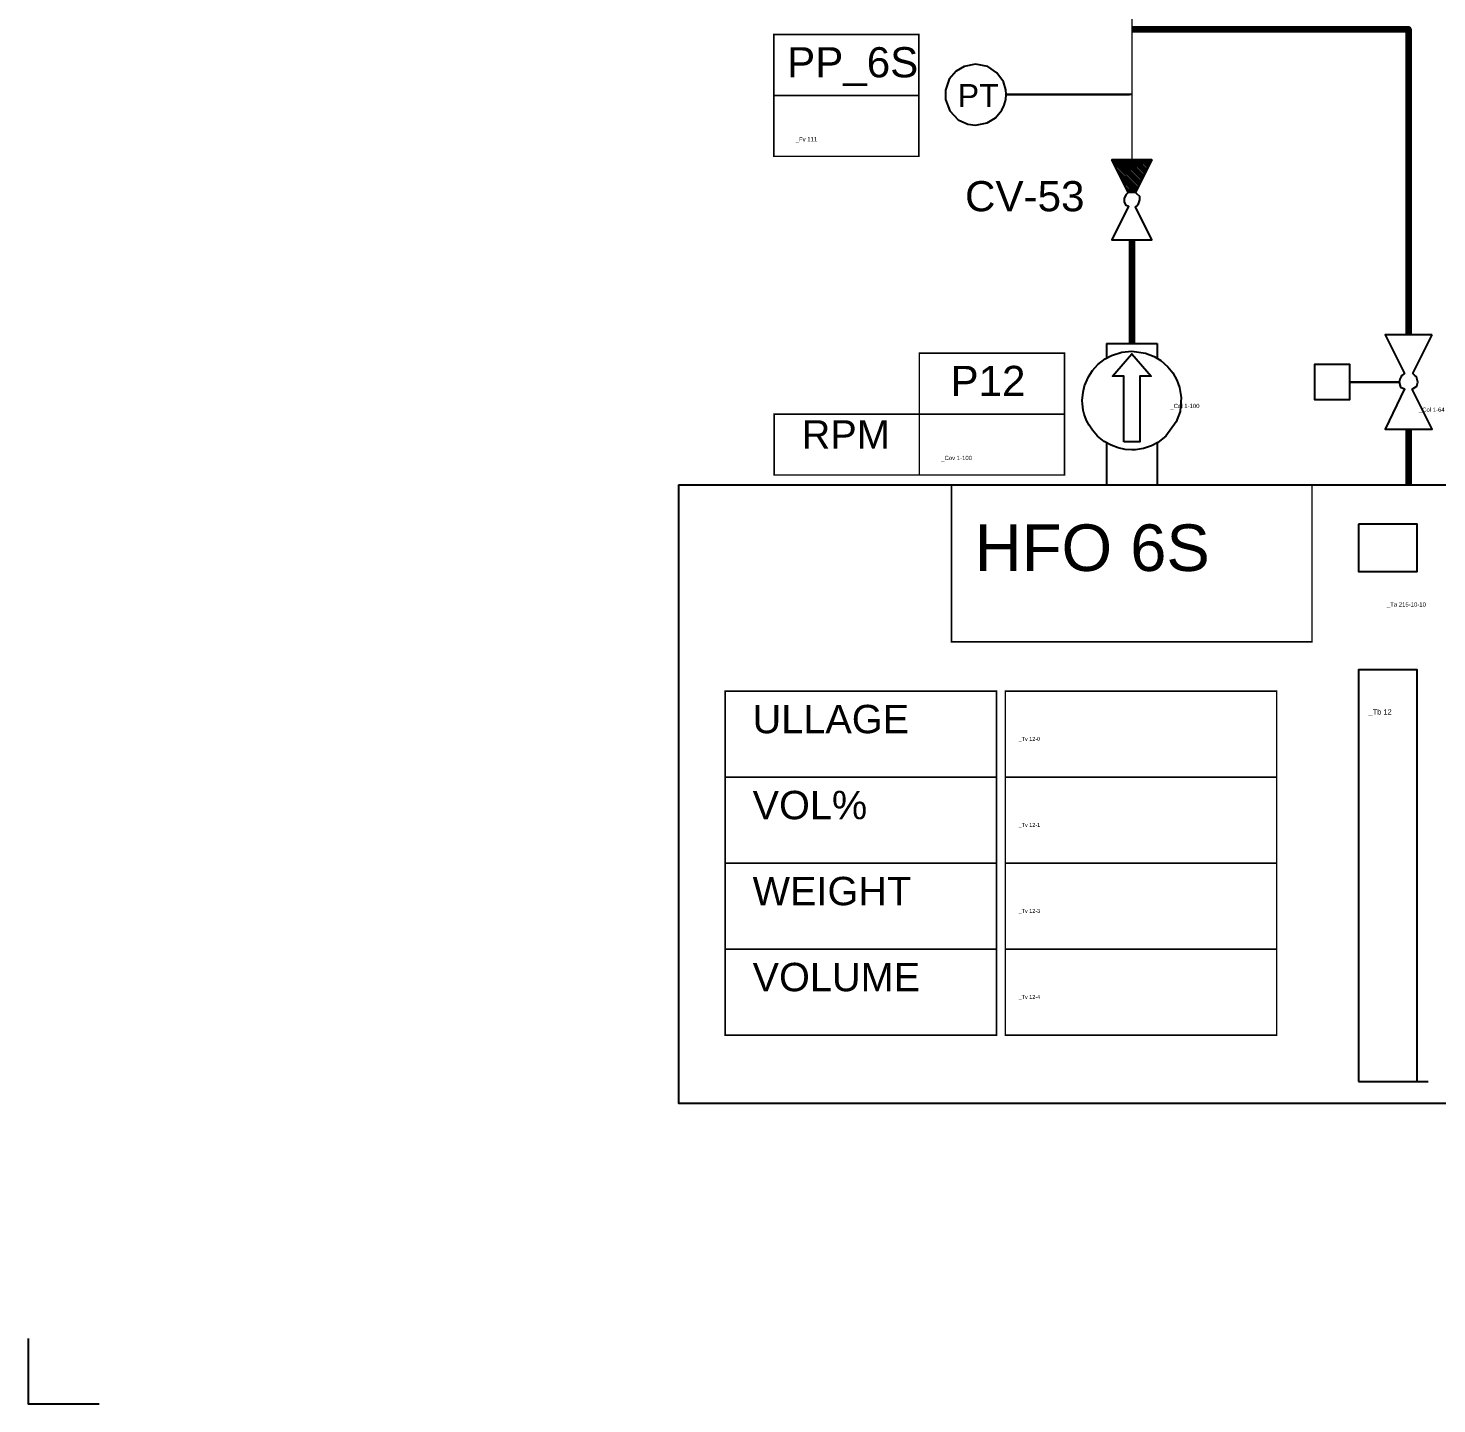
# Model space of a CAD drawing. Header units: millimetres. Extents: x 3560 to 26675, y 33959 to 46412.
# Drawn here: x 3560 to 7529, y 33959 to 37836 of the extents above; entities that cross this region are included whole.
import ezdxf
from ezdxf.enums import TextEntityAlignment as Align

# ---------------------------------------------------------------- set-up
doc = ezdxf.new("R2010")
doc.units = ezdxf.units.MM
for name, color, linetype in [('Ballast', 80, 'Continuous'), ('Bar graph', 200, 'Continuous'), ('Control valve', 11, 'Continuous'), ('Free values', 80, 'Continuous'), ('Graph', 100, 'Continuous'), ('level alarm', 255, 'Continuous'), ('Object fields', 21, 'Continuous'), ('Objects not controlled', 40, 'Continuous'), ('Pumps', 130, 'Continuous'), ('TEKST', 7, 'Continuous')]:
    doc.layers.add(name, color=color, linetype=linetype)
doc.layers.add('HFO lines', color=13, linetype='Continuous', lineweight=100)
doc.layers.add('Overfill Alarm', color=1, linetype='Continuous', lineweight=25, plot=False)
doc.layers.add('Pressure transmitters', color=30, linetype='Continuous', lineweight=25, plot=False)
doc.styles.add('Arial', font='arial.ttf', dxfattribs={"height": 50})
doc.styles.get("Standard").update_dxf_attribs({"font": 'ARIAL.TTF'})

msp = doc.modelspace()

# ---------------------------------------------------------------- hatches: boundary and pattern name
at = {"layer": 'Objects not controlled'}
h = msp.add_hatch(dxfattribs=at)
h.set_pattern_fill('ANSI31', color=256, scale=36.0525, angle=-270)
h.set_pattern_definition([(135, (3435.847, 26106.704), (-3.1866209, -3.1866209), [])])
h.paths.add_polyline_path([(6613, 37464.8), (6659.2, 37372.4), (6679.3, 37372.4), (6725.5, 37464.8)])

# ---------------------------------------------------------------- linework, layer by layer
at = {"layer": 'Bar graph'}
msp.add_lwpolyline([(7473.3, 34867.3), (7504.5, 34867.3)], dxfattribs=at)
at = {"layer": 'Control valve'}
msp.add_lwpolyline([(7515.3, 36971.3), (7382.8, 36971.3), (7437.2, 36862.5), (7429.7, 36856.9), (7426.8, 36852.8), (7424.2, 36846.9), (7422.5, 36838.8), (7283.4, 36838.8), (7283.4, 36888.5), (7184.1, 36888.5), (7184.1, 36789.1), (7283.4, 36789.1), (7283.4, 36838.8), (7422.5, 36838.8), (7426.6, 36824.6), (7437.7, 36819.1), (7382.8, 36706.3), (7515.3, 36706.3), (7459.1, 36818.5), (7472.7, 36826.9), (7475.5, 36838.8), (7471.2, 36853.3), (7466, 36857.9), (7460.9, 36862.5)], close=True, dxfattribs=at)
at = {"layer": 'Defpoints'}
msp.add_lwpolyline([(3559.7, 34143.4), (3559.7, 33959.4), (3760.1, 33959.4)], dxfattribs=at)
at = {"layer": 'Graph'}
msp.add_lwpolyline([(7308.4, 34867.2), (7473.3, 34867.2), (7473.3, 36028.1), (7308.4, 36028.1)], close=True, dxfattribs=at)
at = {"layer": 'HFO lines', "linetype": 'Continuous', "lineweight": 20}
msp.add_lwpolyline([(6669.3, 38338.2), (6669.3, 37464.8), (6669.3, 37464.8)], dxfattribs=at)
at = {"layer": 'HFO lines'}
for points in [[(6669.3, 37833.3), (7449, 37833.3), (7449, 36971.3)], [(6669.3, 37239.8), (6669.3, 36947.3)], [(7449, 36706.3), (7449, 36548.6)]]:
    msp.add_lwpolyline(points, dxfattribs=at)
at = {"layer": 'Object fields', "const_width": 4.38}
for points in [[(6069.5, 37818), (5660.5, 37818), (5660.5, 37646.3), (6069.5, 37646.3), (6069.5, 37818)], [(6069.5, 37646.3), (5660.5, 37646.3), (5660.5, 37474.7), (6069.5, 37474.7), (6069.5, 37646.3)], [(6479.5, 36920), (6070.5, 36920), (6070.5, 36748.3), (6479.5, 36748.3), (6479.5, 36920)], [(6070.5, 36748.3), (5661.4, 36748.3), (5661.4, 36576.7), (6070.5, 36576.7), (6070.5, 36748.3)], [(6479.5, 36748.3), (6070.5, 36748.3), (6070.5, 36576.7), (6479.5, 36576.7), (6479.5, 36748.3)], [(7177.1, 36548.6), (6161.5, 36548.6), (6161.5, 36106.9), (7177.1, 36106.9), (7177.1, 36548.6)], [(6287.9, 35967.7), (5523.3, 35967.7), (5523.3, 35725.3), (6287.9, 35725.3), (6287.9, 35967.7)], [(7077.5, 35967.7), (6312.8, 35967.7), (6312.8, 35725.3), (7077.5, 35725.3), (7077.5, 35967.7)], [(6287.9, 35725.3), (5523.3, 35725.3), (5523.3, 35482.9), (6287.9, 35482.9), (6287.9, 35725.3)], [(7077.5, 35725.3), (6312.8, 35725.3), (6312.8, 35482.9), (7077.5, 35482.9), (7077.5, 35725.3)], [(6287.9, 35482.9), (5523.3, 35482.9), (5523.3, 35240.6), (6287.9, 35240.6), (6287.9, 35482.9)], [(7077.5, 35482.9), (6312.8, 35482.9), (6312.8, 35240.6), (7077.5, 35240.6), (7077.5, 35482.9)], [(6287.9, 35240.6), (5523.3, 35240.6), (5523.3, 34998.2), (6287.9, 34998.2), (6287.9, 35240.6)], [(7077.5, 35240.6), (6312.8, 35240.6), (6312.8, 34998.2), (7077.5, 34998.2), (7077.5, 35240.6)]]:
    msp.add_lwpolyline(points, dxfattribs=at)
at = {"layer": 'Object fields'}
for points in [[(5392.3, 36548.6), (5392.3, 34806.9), (7831.3, 34806.9), (7831.3, 36548.6)], [(5392.3, 36548.6), (7831.3, 36548.6)]]:
    msp.add_lwpolyline(points, dxfattribs=at)
at = {"layer": 'Objects not controlled'}
msp.add_lwpolyline([(6725.5, 37464.8), (6613, 37464.8), (6659.2, 37372.4), (6653.1, 37366.7), (6647.3, 37357.3), (6647.5, 37346.8), (6651.7, 37338.3), (6660.1, 37334), (6613, 37239.8), (6725.5, 37239.8), (6679.3, 37332.2), (6682.4, 37334.5), (6688, 37340.8), (6691.8, 37352.3), (6691.8, 37361.4), (6683.7, 37368.6), (6679.3, 37372.4), (6685.1, 37383.9), (6693.8, 37401.3), (6702.4, 37418.6), (6725.5, 37464.8)], dxfattribs=at)
msp.add_lwpolyline([(6679.3, 37372.4), (6659.2, 37372.4), (6613, 37464.8), (6725.5, 37464.8), (6679.3, 37372.4)], close=True, dxfattribs=at)
at = {"layer": 'Overfill Alarm'}
msp.add_lwpolyline([(7308.4, 36438.2), (7308.4, 36304.5), (7473.3, 36304.5), (7473.3, 36438.2), (7308.4, 36438.2)], close=True, dxfattribs=at)
at = {"layer": 'Pressure transmitters'}
msp.add_lwpolyline([(6669.3, 37648.6), (6315.2, 37648.6), (6314.1, 37662.4), (6307.3, 37684.7), (6289.2, 37710.2), (6263.7, 37727.4), (6229.2, 37734.6), (6196.8, 37728.3), (6174, 37714.6), (6154.9, 37692.1), (6144, 37661.2), (6144.2, 37635), (6156.4, 37602.5), (6180.2, 37577.8), (6207.4, 37565.3), (6229.2, 37562.5), (6261.7, 37568.9), (6285.5, 37583.5), (6303, 37604.4), (6310, 37619), (6314.2, 37635.3), (6315.2, 37648.6), (6662.5, 37648.6)], dxfattribs=at)
at = {"layer": 'Pumps'}
msp.add_lwpolyline([(6669.3, 36647.5), (6650.2, 36648.8), (6630.6, 36652.9), (6610.7, 36660.4), (6591, 36671.6), (6572.5, 36686.5), (6558.1, 36702.9), (6548.7, 36717), (6541.8, 36730.6), (6535.5, 36748), (6532.6, 36759.9), (6530.4, 36777.2), (6529.7, 36786.7), (6532, 36810), (6536.2, 36827.6), (6547.2, 36853.7), (6558.7, 36871.4), (6573.7, 36888), (6594.5, 36904.1), (6612.2, 36913.7), (6641.1, 36923.1), (6669.3, 36925.9), (6708.2, 36920.4), (6732.5, 36910.8), (6750.7, 36899.6), (6771.2, 36881.5), (6784.7, 36864.5), (6796.2, 36843.8), (6803.5, 36823.5), (6808.2, 36795.5), (6805.1, 36755.9), (6794.6, 36726.1), (6765.5, 36686.1), (6742.4, 36668.2), (6724.5, 36658.9), (6702.1, 36651.4), (6679.7, 36647.9), (6669.3, 36647.5)], close=True, dxfattribs=at)
for points in [[(6598, 36947.3), (6598, 36906)], [(6598, 36947.3), (6740.6, 36947.3)], [(6646.6, 36669.8), (6646.6, 36854.8), (6614.6, 36854.8), (6669.3, 36918.1), (6723.9, 36854.8), (6691.9, 36854.8), (6691.9, 36669.8), (6646.6, 36669.8)], [(6740.6, 36947.3), (6740.6, 36905.8)], [(6598, 36667.6), (6598, 36548.6)], [(6740.6, 36667.2), (6740.6, 36548.6)], [(6598, 36548.6), (6740.6, 36548.6)]]:
    msp.add_lwpolyline(points, dxfattribs=at)

# ---------------------------------------------------------------- texts
at = {"layer": 'Ballast', "linetype": 'Continuous', "style": 'Arial'}
for s, p in [('_Fv 111', (5722.3, 37516.8)), ('_Col 1-100', (6778, 36765.3)), ('_Col 1-64', (7478, 36754.8)), ('_Cov 1-100', (6132.3, 36618.8))]:
    msp.add_text(s, height=12, dxfattribs=at).set_placement(p)
at = {"layer": 'Ballast', "linetype": 'Continuous', "width": 304.767, "attachment_point": 1, "style": 'Arial'}
for s, insert, char_height in [('PP_6S', (5698, 37782.3), 85), ('PT', (6178.6, 37678.3), 65), ('CV-53', (6199.4, 37404.9), 85), ('P12', (6158.4, 36884.3), 85)]:
    msp.add_mtext(s, dxfattribs=dict(at, insert=insert, char_height=char_height))
at = {"layer": 'Bar graph', "linetype": 'Continuous', "style": 'Arial'}
msp.add_text('_Tb 12', height=15, dxfattribs=at).set_placement((7336.3, 35909.1, 0), align=Align.MIDDLE_LEFT)
at = {"layer": 'Free values', "linetype": 'Continuous', "style": 'Arial'}
for s, p in [('_Tv 12-0', (6350.4, 35827.6, -0.1)), ('_Tv 12-1', (6350.4, 35585.2, -0.1)), ('_Tv 12-3', (6350.4, 35342.9, -0.1)), ('_Tv 12-4', (6350.4, 35100.5, -0.1))]:
    msp.add_text(s, height=11, dxfattribs=at).set_placement(p)
at = {"layer": 'level alarm', "linetype": 'Continuous', "style": 'Arial'}
msp.add_text('_Ta 215-10-10', height=12, dxfattribs=at).set_placement((7388, 36211.9), align=Align.MIDDLE_LEFT)
at = {"layer": 'TEKST', "attachment_point": 1}
for s, insert, char_height in [('RPM', (5739, 36731.1), 80), ('HFO 6S', (6226.9, 36437.5), 131.25), ('ULLAGE', (5600.8, 35929), 80), ('VOL%', (5600.8, 35686.7), 80), ('WEIGHT', (5600.8, 35444.3), 80), ('VOLUME', (5600.8, 35202), 80)]:
    msp.add_mtext_dynamic_manual_height_columns(s, width=1005.08, gutter_width=12.5, heights=[0], dxfattribs=dict(at, insert=insert, char_height=char_height))

doc.saveas('drawing.dxf')
